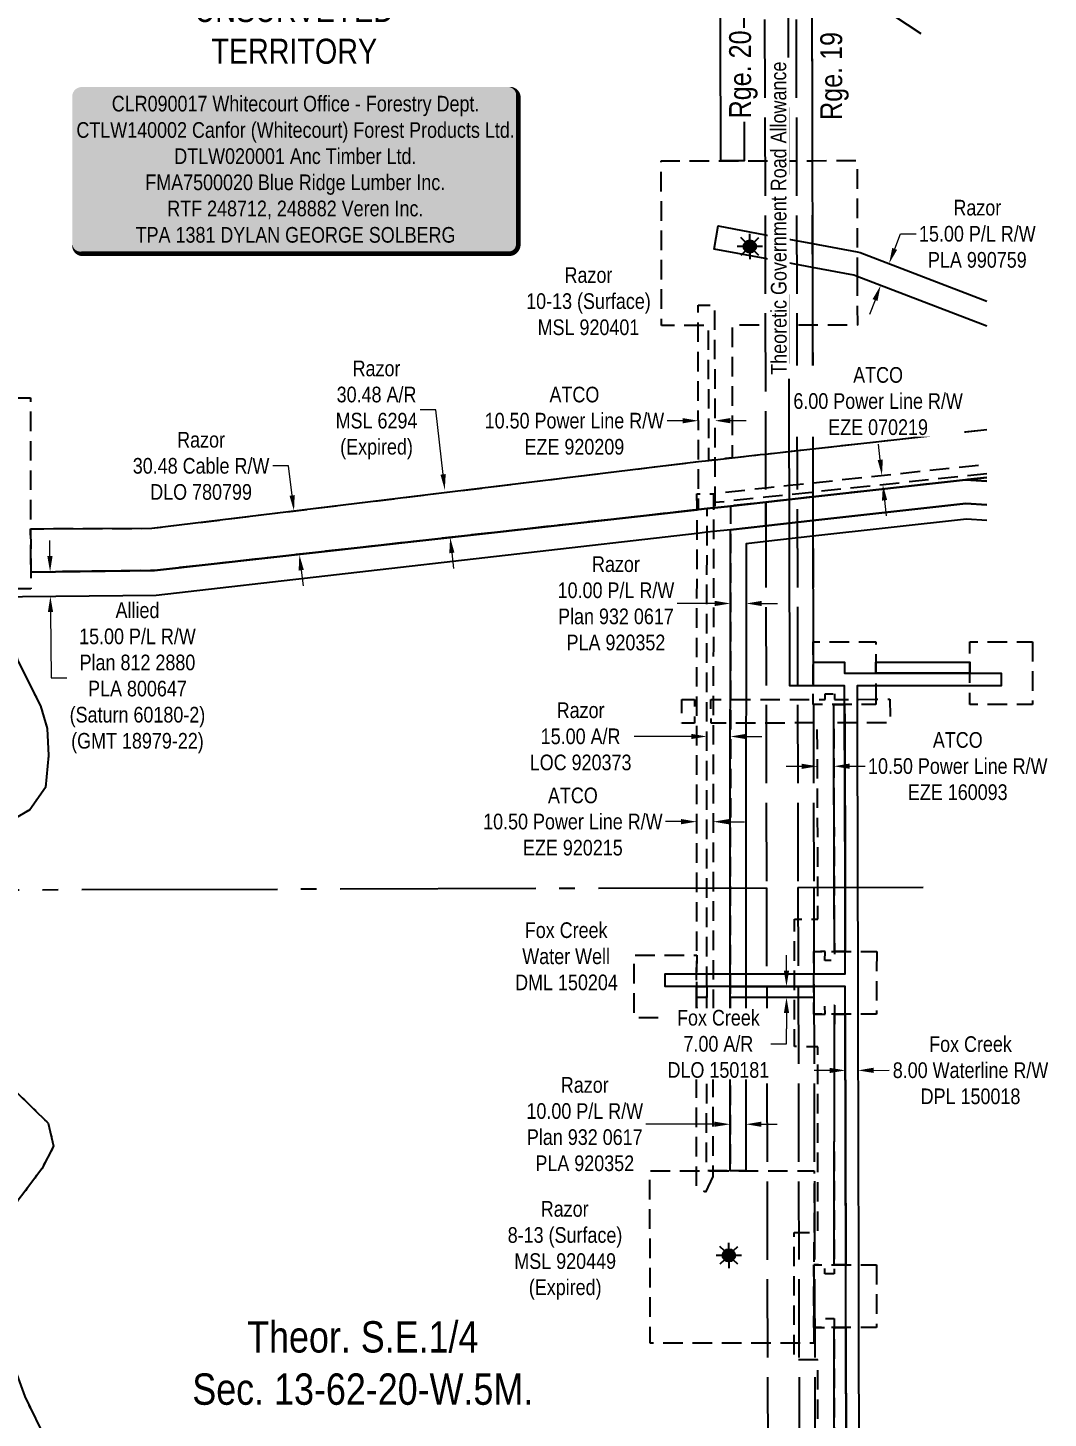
# Model space of a CAD drawing. Extents: x 507923 to 518388, y 6020717 to 6030806.
# Drawn here: x 509175 to 509827, y 6023606 to 6024494 of the extents above; entities that cross this region are included whole.
import ezdxf

# ---------------------------------------------------------------- set-up
doc = ezdxf.new("R2010")
doc.units = 0
doc.header["$LTSCALE"] = 5
doc.header["$PDSIZE"] = 0.5
for name, pattern in [('foc-ACCESSROAD', [3.75, 2.5, -1.25]), ('foc-FLOWLINE', [3.75, 2.5, -1.25]), ('foc-QUARTERLINE', [33, 25, -3, 2, -3]), ('foc-UNSURVEYED', [12.5, 10, -2.5]), ('foc-WHEELTRACKS', [2, 0.4, -1.6])]:
    doc.linetypes.add(name, pattern=pattern)
doc.layers.get('Defpoints').update_dxf_attribs({"color": 9})
for name, color, linetype in [('AS-WILDLIFE-BLOCK', 131, 'Continuous'), ('C-SYMBOL', 7, 'Continuous'), ('D-TXT', 6, 'Continuous'), ('DLO', 7, 'Continuous'), ('EZE', 7, 'Continuous'), ('F-AR', 190, 'foc-ACCESSROAD'), ('F-EZE', 190, 'foc-FLOWLINE'), ('F-RW', 190, 'Continuous'), ('F-WS', 190, 'foc-ACCESSROAD'), ('F-WS-S', 8, 'Continuous'), ('L-QSEC', 8, 'foc-QUARTERLINE'), ('L-ROAD-T', 7, 'Continuous'), ('L-UNS-T', 3, 'Continuous'), ('L-USEC', 7, 'foc-UNSURVEYED'), ('T-WATER-P3', 160, 'foc-WHEELTRACKS')]:
    doc.layers.add(name, color=color, linetype=linetype)
for name, color, linetype, lineweight in [('F-AR-T', 190, 'Continuous', 9), ('F-EZE-T', 190, 'Continuous', 9), ('F-RW-T', 190, 'Continuous', 9), ('F-WS-T', 190, 'Continuous', 9)]:
    doc.layers.add(name, color=color, linetype=linetype, lineweight=lineweight)
doc.styles.add('175L', font='ARIALN.TTF', dxfattribs={"height": 20})
doc.styles.add('80', font='ARIALN.TTF', dxfattribs={"height": 10})
doc.styles.add('80CG', font='ARIALN.TTF', dxfattribs={"height": 10})
doc.styles.add('80L', font='ARIALN.TTF', dxfattribs={"height": 10})
doc.styles.add('foc-LtypeFont', font='ARIALN.TTF', dxfattribs={"height": 7.35})
doc.linetypes.add('foc-TOPO-flowdirection-NOLINE', pattern='A,0,[">",foc-LtypeFont,S=0.3,R=0,X=0,Y=-0.945],-20,[">",foc-LtypeFont,S=0.3,R=0,X=0,Y=-0.945],0', length=20)
doc.dimstyles.new('Compass 5 000', dxfattribs={"dimscale": 5, "dimtxt": 9, "dimasz": 2, "dimexe": 0.2, "dimexo": 0.0625, "dimgap": 0.5, "dimtad": 0, "dimtih": 1, "dimtoh": 1, "dimzin": 0, "dimdsep": 46, "dimtxsty": '80CG', "dimcen": 0.1, "dimse1": 1, "dimse2": 1, "dimclrd": 256, "dimclrt": 256, "dimaunit": 1, "dimadec": 4, "dimazin": 0, "dimtfac": 0.06, "dimtofl": 0, "dimtmove": 0, "dimatfit": 1, "dimfxl": 0.2, "dimtolj": 1, "dimtzin": 0, "dimlwd": -1, "dimarcsym": 0})

# ---------------------------------------------------------------- blocks, each defined once
blk = doc.blocks.new('*U382')
h = blk.add_hatch(color=255)
edge = h.paths.add_edge_path()
edge.add_line((-136.5, -54), (136.5, -54))
edge.add_arc((136.5, -48), 6, 270, 360)
edge.add_line((142.5, -48), (142.5, 46.5))
edge.add_arc((136.5, 46.5), 6, 0, 90)
edge.add_line((136.5, 52.5), (-136.5, 52.5))
edge.add_arc((-136.5, 46.5), 6, 90, 180)
edge.add_line((-142.5, 46.5), (-142.5, -48))
edge.add_arc((-136.5, -48), 6, 180, 270)
at = {"color": 44, "flags": 128}
blk.add_lwpolyline([(-136.5, -54, 3, 3, 0), (136.5, -54, 3, 3, 0.414214), (142.5, -48, 3, 3, 0), (142.5, 46.5, 3, 0, 0.414214), (136.5, 52.5, 0, 0, 0), (-136.5, 52.5, 0, 0, 0.414214), (-142.5, 46.5, 0, 0, 0), (-142.5, -48, 0, 3, 0.414214)], format="xyseb", close=True, dxfattribs=at)
at = {"color": 44, "style": '80'}
blk.add_attdef('ENTER_TEXT_001', (-35.99, -5), '', height=10, dxfattribs=at)
blk = doc.blocks.new('*D405')
at = {"layer": 'Defpoints', "color": 0, "transparency": 16777216}
for p in [(509609, 6024038.53), (509609.01, 6024041.11), (509624.01, 6024038.52)]:
    blk.add_point(p, dxfattribs=at)
at = {"layer": 'F-AR-T', "transparency": 16777216}
for p, q in [((509599.01, 6024041.12), (509562.66, 6024041.14)), ((509634.01, 6024041.09), (509644.01, 6024041.09))]:
    blk.add_line(p, q, dxfattribs=at)
for points in [[(509599.01, 6024042.78), (509599.01, 6024039.45), (509609.01, 6024041.11)], [(509634.01, 6024042.76), (509634.01, 6024039.43), (509624.01, 6024041.1)]]:
    blk.add_solid(points, dxfattribs=at)
at = {"layer": 'F-AR-T', "transparency": 16777216, "insert": (509528.36, 6024041.14), "char_height": 10, "attachment_point": 5, "style": '80CG'}
blk.add_mtext('\\A1;Razor\\P15.00 A/R\\PLOC 920373', dxfattribs=at)
blk = doc.blocks.new('*D406')
at = {"layer": 'Defpoints', "color": 0, "transparency": 16777216}
for p in [(509413.95, 6024195.42), (509441.64, 6024198.51), (509417.34, 6024165.12)]:
    blk.add_point(p, dxfattribs=at)
at = {"layer": 'F-AR-T', "transparency": 16777216}
for p, q in [((509435.93, 6024249.58), (509425.93, 6024249.58)), ((509440.53, 6024208.45), (509435.93, 6024249.58)), ((509446.14, 6024158.28), (509447.25, 6024148.34))]:
    blk.add_line(p, q, dxfattribs=at)
for points in [[(509442.19, 6024208.64), (509438.87, 6024208.27), (509441.64, 6024198.51)], [(509447.8, 6024158.46), (509444.49, 6024158.09), (509445.03, 6024168.22)]]:
    blk.add_solid(points, dxfattribs=at)
at = {"layer": 'F-AR-T', "transparency": 16777216, "insert": (509398.03, 6024249.58), "char_height": 10, "attachment_point": 5, "style": '80CG'}
blk.add_mtext('\\A1;Razor\\P30.48 A/R\\PMSL 6294\\P(Expired)', dxfattribs=at)
blk = doc.blocks.new('*D419')
at = {"layer": 'Defpoints', "color": 0, "transparency": 16777216}
for p in [(509697.09, 6024205.25), (509720.78, 6024207.78), (509697.72, 6024199.29)]:
    blk.add_point(p, dxfattribs=at)
at = {"layer": 'F-EZE-T', "transparency": 16777216}
for p, q in [((509719.72, 6024217.72), (509718.66, 6024227.67)), ((509722.48, 6024191.87), (509723.54, 6024181.92))]:
    blk.add_line(p, q, dxfattribs=at)
for points in [[(509721.38, 6024217.9), (509718.07, 6024217.55), (509720.78, 6024207.78)], [(509724.14, 6024192.04), (509720.82, 6024191.69), (509721.42, 6024201.81)]]:
    blk.add_solid(points, dxfattribs=at)
at = {"layer": 'F-EZE-T', "transparency": 16777216, "insert": (509718.34, 6024255.19), "char_height": 10, "attachment_point": 5, "style": '80CG', "bg_fill": 3, "box_fill_scale": 1.1, "bg_fill_color": 256, "bg_fill_true_color": 13158600, "bg_fill_transparency": 0}
blk.add_mtext('\\A1;ATCO\\P6.00 Power Line R/W\\PEZE 070219', dxfattribs=at)
blk = doc.blocks.new('*D420')
at = {"layer": 'Defpoints', "color": 0, "transparency": 16777216}
for p in [(509679.61, 6024020.38), (509690.08, 6024022.1), (509690.09, 6024020.41)]:
    blk.add_point(p, dxfattribs=at)
at = {"layer": 'F-EZE-T', "transparency": 16777216}
for p, q in [((509669.61, 6024022.05), (509659.61, 6024022.02)), ((509700.08, 6024022.13), (509710.08, 6024022.16))]:
    blk.add_line(p, q, dxfattribs=at)
for points in [[(509669.6, 6024023.71), (509669.61, 6024020.38), (509679.61, 6024022.07)], [(509700.08, 6024023.8), (509700.09, 6024020.46), (509690.08, 6024022.1)]]:
    blk.add_solid(points, dxfattribs=at)
at = {"layer": 'F-EZE-T', "transparency": 16777216, "insert": (509769.22, 6024022.16), "char_height": 10, "attachment_point": 5, "style": '80CG'}
blk.add_mtext('\\A1;ATCO\\P10.50 Power Line R/W\\PEZE 160093', dxfattribs=at)
blk = doc.blocks.new('*D421')
at = {"layer": 'Defpoints', "color": 0, "transparency": 16777216}
for p in [(509603.47, 6024277.89), (509613.97, 6024277.91), (509603.53, 6024242.69)]:
    blk.add_point(p, dxfattribs=at)
at = {"layer": 'F-EZE-T', "transparency": 16777216}
for p, q in [((509593.53, 6024242.68), (509583.53, 6024242.66)), ((509624.03, 6024242.73), (509634.03, 6024242.75))]:
    blk.add_line(p, q, dxfattribs=at)
for points in [[(509593.53, 6024244.34), (509593.54, 6024241.01), (509603.53, 6024242.69)], [(509624.03, 6024244.4), (509624.04, 6024241.06), (509614.03, 6024242.71)]]:
    blk.add_solid(points, dxfattribs=at)
at = {"layer": 'F-EZE-T', "transparency": 16777216, "insert": (509524.39, 6024242.66), "char_height": 10, "attachment_point": 5, "style": '80CG'}
blk.add_mtext('\\A1;ATCO\\P10.50 Power Line R/W\\PEZE 920209', dxfattribs=at)
blk = doc.blocks.new('*D422')
at = {"layer": 'Defpoints', "color": 0, "transparency": 16777216}
for p in [(509602.54, 6023989.06), (509602.54, 6023986.73), (509613.02, 6023989.05)]:
    blk.add_point(p, dxfattribs=at)
at = {"layer": 'F-EZE-T', "transparency": 16777216}
for p, q in [((509592.54, 6023986.73), (509582.54, 6023986.74)), ((509623.02, 6023986.71), (509633.02, 6023986.7))]:
    blk.add_line(p, q, dxfattribs=at)
for points in [[(509592.54, 6023988.4), (509592.54, 6023985.07), (509602.54, 6023986.73)], [(509623.02, 6023988.38), (509623.02, 6023985.04), (509613.02, 6023986.72)]]:
    blk.add_solid(points, dxfattribs=at)
at = {"layer": 'F-EZE-T', "transparency": 16777216, "insert": (509523.4, 6023986.74), "char_height": 10, "attachment_point": 5, "style": '80CG'}
blk.add_mtext('\\A1;ATCO\\P10.50 Power Line R/W\\PEZE 920215', dxfattribs=at)
blk = doc.blocks.new('*D461')
at = {"layer": 'Defpoints', "color": 0, "transparency": 16777216}
for p in [(509624.07, 6024134.89), (509634.06, 6024134.88), (509624.06, 6024126.03)]:
    blk.add_point(p, dxfattribs=at)
at = {"layer": 'F-RW-T', "transparency": 16777216}
for p, q in [((509614.06, 6024126.04), (509590.01, 6024126.05)), ((509644.06, 6024126.02), (509654.06, 6024126.01))]:
    blk.add_line(p, q, dxfattribs=at)
for points in [[(509614.06, 6024127.7), (509614.06, 6024124.37), (509624.06, 6024126.03)], [(509644.06, 6024127.68), (509644.06, 6024124.35), (509634.06, 6024126.02)]]:
    blk.add_solid(points, dxfattribs=at)
at = {"layer": 'F-RW-T', "transparency": 16777216, "insert": (509550.92, 6024126.05), "char_height": 10, "attachment_point": 5, "style": '80CG'}
blk.add_mtext('\\A1;Razor\\P10.00 P/L R/W\\PPlan 932 0617\\PPLA 920352', dxfattribs=at)
blk = doc.blocks.new('*D462')
at = {"layer": 'Defpoints', "color": 0, "transparency": 16777216}
for p in [(509720.4, 6024344.97), (509725.36, 6024343.07), (509715.01, 6024330.97)]:
    blk.add_point(p, dxfattribs=at)
at = {"layer": 'F-RW-T', "transparency": 16777216}
for p, q in [((509728.95, 6024352.4), (509732.63, 6024361.98)), ((509732.63, 6024361.98), (509742.63, 6024361.98)), ((509716.39, 6024319.73), (509712.8, 6024310.4))]:
    blk.add_line(p, q, dxfattribs=at)
for points in [[(509727.39, 6024353), (509730.5, 6024351.8), (509725.36, 6024343.07)], [(509714.83, 6024320.33), (509717.94, 6024319.13), (509719.97, 6024329.06)]]:
    blk.add_solid(points, dxfattribs=at)
at = {"layer": 'F-RW-T', "transparency": 16777216, "insert": (509781.72, 6024361.98), "char_height": 10, "attachment_point": 5, "style": '80CG'}
blk.add_mtext('\\A1;Razor\\P15.00 P/L R/W\\PPLA 990759', dxfattribs=at)
blk = doc.blocks.new('*D467')
at = {"layer": 'Defpoints', "color": 0, "transparency": 16777216}
for p in [(509653.23, 6023881.52), (509659.83, 6023881.52), (509653.23, 6023874.52)]:
    blk.add_point(p, dxfattribs=at)
at = {"layer": 'F-RW-T', "transparency": 16777216}
for p, q in [((509659.83, 6023891.52), (509659.82, 6023901.52)), ((509659.84, 6023864.52), (509659.84, 6023854.52)), ((509659.85, 6023844.83), (509659.84, 6023854.52)), ((509649.85, 6023844.83), (509659.85, 6023844.83))]:
    blk.add_line(p, q, dxfattribs=at)
for points in [[(509661.5, 6023891.52), (509658.16, 6023891.52), (509659.83, 6023881.52)], [(509661.51, 6023864.52), (509658.17, 6023864.52), (509659.84, 6023874.52)]]:
    blk.add_solid(points, dxfattribs=at)
at = {"layer": 'F-RW-T', "transparency": 16777216, "insert": (509616.35, 6023844.83), "char_height": 10, "attachment_point": 5, "style": '80CG', "bg_fill": 3, "box_fill_scale": 1.1, "bg_fill_color": 256, "bg_fill_true_color": 13158600, "bg_fill_transparency": 0}
blk.add_mtext('\\A1;Fox Creek\\P7.00 A/R\\PDLO 150181', dxfattribs=at)
blk = doc.blocks.new('*D468')
at = {"layer": 'Defpoints', "color": 0, "transparency": 16777216}
for p in [(509697.47, 6023828.51), (509705.48, 6023828.53), (509705.48, 6023827.95)]:
    blk.add_point(p, dxfattribs=at)
at = {"layer": 'F-RW-T', "transparency": 16777216}
for p, q in [((509687.47, 6023827.91), (509677.47, 6023827.89)), ((509715.48, 6023827.97), (509725.48, 6023827.99))]:
    blk.add_line(p, q, dxfattribs=at)
for points in [[(509687.47, 6023829.57), (509687.47, 6023826.24), (509697.47, 6023827.93)], [(509715.48, 6023829.63), (509715.49, 6023826.3), (509705.48, 6023827.95)]]:
    blk.add_solid(points, dxfattribs=at)
at = {"layer": 'F-RW-T', "transparency": 16777216, "insert": (509777.36, 6023827.99), "char_height": 10, "attachment_point": 5, "style": '80CG'}
blk.add_mtext('\\A1;Fox Creek\\P8.00 Waterline R/W\\PDPL 150018', dxfattribs=at)
blk = doc.blocks.new('*D472')
at = {"layer": 'Defpoints', "color": 0, "transparency": 16777216}
for p in [(509623.88, 6023830.04), (509633.87, 6023830.03), (509623.86, 6023793.57)]:
    blk.add_point(p, dxfattribs=at)
at = {"layer": 'F-RW-T', "transparency": 16777216}
for p, q in [((509613.86, 6023793.58), (509570.09, 6023793.6)), ((509643.85, 6023793.56), (509653.85, 6023793.55))]:
    blk.add_line(p, q, dxfattribs=at)
for points in [[(509613.86, 6023795.24), (509613.86, 6023791.91), (509623.86, 6023793.57)], [(509643.85, 6023795.22), (509643.85, 6023791.89), (509633.85, 6023793.56)]]:
    blk.add_solid(points, dxfattribs=at)
at = {"layer": 'F-RW-T', "transparency": 16777216, "insert": (509531.01, 6023793.6), "char_height": 10, "attachment_point": 5, "style": '80CG'}
blk.add_mtext('\\A1;Razor\\P10.00 P/L R/W\\PPlan 932 0617\\PPLA 920352', dxfattribs=at)
blk = doc.blocks.new('GAS')
h = blk.add_hatch(color=255)
h.dxf.hatch_style = 1
edge = h.paths.add_edge_path()
edge.add_arc((0, 0), 0.9, 0, 360)
for p, q in [((-0.81, 0), (-1.62, 0)), ((-0.57, 0.57), (-1.14, 1.14)), ((0, 0.81), (0, 1.62)), ((0.57, 0.57), (1.14, 1.14)), ((1.62, 0), (0.81, 0)), ((-0.57, -0.57), (-1.14, -1.14)), ((0, -0.81), (0, -1.62)), ((1.14, -1.14), (0.57, -0.57))]:
    blk.add_line(p, q)
blk.add_circle((0, 0), 0.8)
blk = doc.blocks.new('*D535')
at = {"layer": 'Defpoints', "color": 0, "transparency": 16777216}
for p in [(509197.18, 6024146.34), (509189.71, 6024130.53), (509197.34, 6024130.61)]:
    blk.add_point(p, dxfattribs=at)
at = {"layer": 'F-RW-T', "transparency": 16777216}
for p, q in [((509189.45, 6024156.26), (509189.35, 6024166.26)), ((509189.81, 6024120.53), (509190.23, 6024078.53)), ((509190.23, 6024078.53), (509200.23, 6024078.53))]:
    blk.add_line(p, q, dxfattribs=at)
for points in [[(509191.12, 6024156.28), (509187.79, 6024156.24), (509189.55, 6024146.26)], [(509191.48, 6024120.55), (509188.15, 6024120.51), (509189.71, 6024130.53)]]:
    blk.add_solid(points, dxfattribs=at)
at = {"layer": 'F-RW-T', "transparency": 16777216, "insert": (509245.34, 6024078.53), "char_height": 10, "attachment_point": 5, "style": '80CG'}
blk.add_mtext('\\A1;Allied\\P15.00 P/L R/W\\PPlan 812 2880\\PPLA 800647\\P(Saturn 60180-2)\\P(GMT 18979-22)', dxfattribs=at)
blk = doc.blocks.new('*D631')
at = {"layer": 'Defpoints', "color": 0, "transparency": 16777216}
for p in [(509374.17, 6024188.61), (509345.32, 6024185.09), (509377.58, 6024160.67)]:
    blk.add_point(p, dxfattribs=at)
at = {"layer": 'F-RW-T', "transparency": 16777216}
for p, q in [((509341.81, 6024213.83), (509331.81, 6024213.83)), ((509344.11, 6024195.02), (509341.81, 6024213.83)), ((509349.94, 6024147.22), (509351.16, 6024137.3))]:
    blk.add_line(p, q, dxfattribs=at)
for points in [[(509345.76, 6024195.22), (509342.45, 6024194.81), (509345.32, 6024185.09)], [(509351.6, 6024147.43), (509348.29, 6024147.02), (509348.73, 6024157.15)]]:
    blk.add_solid(points, dxfattribs=at)
at = {"layer": 'F-RW-T', "transparency": 16777216, "insert": (509285.97, 6024213.83), "char_height": 10, "attachment_point": 5, "style": '80CG'}
blk.add_mtext('\\A1;Razor\\P30.48 Cable R/W\\PDLO 780799', dxfattribs=at)

msp = doc.modelspace()

# ---------------------------------------------------------------- linework, layer by layer
at = {"layer": 'DLO'}
for points in [[(509697.222, 6023944.727), (509697.309, 6023903.767), (509690.407, 6023903.772), (509690.295, 6023944.706), (509690.007, 6024049.801), (509689.975, 6024061.536), (509696.975, 6024061.536), (509697, 6024049.814), (509697.222, 6023944.727)], [(509697.396, 6023863.766), (509697.4, 6023861.536), (509697.731, 6023703.75), (509697.228, 6023703.75), (509690.271, 6023703.756), (509690.4, 6023861.536), (509690.404, 6023863.771), (509697.396, 6023863.766)], [(509697.278, 6023663.75), (509697.819, 6023663.75), (509697.824, 6023661.537), (509698.192, 6023503.526), (509697.254, 6023503.527), (509690.233, 6023503.553), (509690.312, 6023663.757), (509697.278, 6023663.75)]]:
    msp.add_lwpolyline(points, close=True, dxfattribs=at)
at = {"layer": 'EZE'}
msp.add_lwpolyline([(509787.808, 6024204.081), (509774.126, 6024204.962), (509787.808, 6024206.486)], dxfattribs=at)
at = {"layer": 'F-AR', "flags": 128}
msp.add_lwpolyline([(509787.808, 6024206.486), (509774.126, 6024204.962), (509676.695, 6024194.078), (509646.544, 6024190.756), (509624.1, 6024188.245), (509614.136, 6024187.13), (509613.286, 6024187.036), (509609.096, 6024186.566), (509603.636, 6024185.956), (509602.781, 6024185.86), (509256.304, 6024147.109), (509177.188, 6024146.078), (509177.176, 6024152.484), (509177.134, 6024173.744), (509254.464, 6024173.994), (509603.58, 6024216.626), (509610.22, 6024217.369), (509614.08, 6024217.801), (509625.221, 6024219.047), (509643.116, 6024221.05), (509646.479, 6024221.425), (509676.63, 6024224.782), (509787.808, 6024237.162)], dxfattribs=at)
msp.add_lwpolyline([(509623.907, 6023874.506), (509623.839, 6023763.803), (509612.82, 6023763.812), (509608.835, 6023763.814), (509608.904, 6023874.5), (509608.908, 6023881.5), (509608.947, 6023944.463), (509609.087, 6024171.439), (509609.096, 6024186.566), (509613.286, 6024187.036), (509614.136, 6024187.13), (509624.1, 6024188.245), (509624.091, 6024173.116), (509623.95, 6023944.505), (509623.911, 6023881.506), (509623.907, 6023874.506)], close=True, dxfattribs=at)
at = {"layer": 'F-EZE', "flags": 128}
for points in [[(509609.096, 6024186.566), (509603.636, 6024185.957), (509603.618, 6024195.989), (509603.58, 6024216.626), (509603.423, 6024303.538), (509603.399, 6024316.542), (509613.901, 6024316.56), (509614.08, 6024217.801), (509614.119, 6024196.412), (509614.13, 6024190.378), (509614.136, 6024187.13), (509613.286, 6024187.036), (509609.096, 6024186.566)], [(509612.816, 6023760.133), (509608.182, 6023750.155), (509602.308, 6023752.939), (509602.326, 6023763.819), (509602.484, 6023861.49), (509602.442, 6023874.498), (509602.442, 6023881.497), (509602.459, 6023889.497), (509602.484, 6023901.489), (509602.514, 6023944.445), (509602.62, 6024097.755), (509602.753, 6024170.731), (509602.781, 6024185.86), (509602.783, 6024187.017), (509602.681, 6024195.978), (509603.618, 6024195.989), (509613.182, 6024196.097), (509613.286, 6024187.036), (509613.258, 6024171.904), (509613.122, 6024097.748), (509613.092, 6024064.655), (509613.078, 6024049.659), (509612.983, 6023944.474), (509612.933, 6023889.502), (509612.926, 6023881.502), (509612.82, 6023763.812), (509612.816, 6023760.133)], [(509593.038, 6024064.621), (509601.085, 6024064.635), (509601.111, 6024049.643), (509593.03, 6024049.63), (509593.038, 6024064.621)], [(509690.5, 6024068.269), (509690.507, 6024064.787), (509696.968, 6024064.798), (509704.968, 6024064.812), (509716.968, 6024064.832), (509725.94, 6024064.848), (509725.967, 6024049.865), (509705.001, 6024049.828), (509697, 6024049.814), (509690.007, 6024049.801), (509690.295, 6023944.706), (509690.407, 6023903.772), (509690.404, 6023898.02), (509684.407, 6023898.059), (509684.445, 6023903.771), (509677.308, 6023903.781), (509677.338, 6023889.528), (509677.355, 6023881.528), (509677.37, 6023874.528), (509677.392, 6023863.822), (509684.443, 6023863.878), (509684.424, 6023869.506), (509690.421, 6023869.527), (509690.404, 6023863.771), (509690.4, 6023861.536), (509690.271, 6023703.756), (509690.264, 6023698.026), (509684.268, 6023698.119), (509684.355, 6023703.777), (509677.73, 6023703.77), (509677.313, 6023703.77), (509677.274, 6023663.777), (509677.815, 6023663.777), (509684.335, 6023663.785), (509684.319, 6023669.517), (509690.316, 6023669.535), (509690.312, 6023663.757), (509690.223, 6023503.553), (509690.209, 6023497.819), (509684.212, 6023497.851), (509684.243, 6023503.586), (509678.153, 6023503.596), (509677.237, 6023503.598), (509677.217, 6023489.39), (509677.206, 6023481.389), (509677.195, 6023476.732), (509677.192, 6023474.39), (509677.179, 6023463.605), (509678.238, 6023463.605), (509717.179, 6023463.569), (509717.646, 6023463.568), (509717.634, 6023451.075), (509679.666, 6023451.115), (509679.654, 6023442.867), (509678.281, 6023442.869), (509664.65, 6023442.882), (509664.663, 6023451.125), (509656.658, 6023451.133), (509656.672, 6023466.128), (509664.687, 6023466.121), (509664.699, 6023474.363), (509664.711, 6023481.363), (509664.723, 6023489.364), (509664.778, 6023524.33), (509678.109, 6023524.316), (509679.728, 6023524.313), (509679.794, 6023643.078), (509677.858, 6023643.08), (509664.766, 6023643.09), (509664.775, 6023653.748), (509664.84, 6023724.512), (509677.355, 6023724.499), (509677.686, 6023724.499), (509679.796, 6023724.497), (509679.901, 6023843.074), (509677.436, 6023843.076), (509664.9, 6023843.091), (509664.922, 6023874.523), (509664.927, 6023881.523), (509664.932, 6023889.523), (509664.957, 6023924.54), (509677.264, 6023924.538), (509679.923, 6023924.537), (509679.858, 6023944.674), (509679.517, 6024049.776), (509677, 6024049.766), (509646.841, 6024049.637), (509645.332, 6024049.63), (509634.009, 6024049.64), (509624.015, 6024049.649), (509613.078, 6024049.659), (509611.645, 6024049.661), (509611.586, 6024064.653), (509613.092, 6024064.655), (509624.024, 6024064.674), (509634.019, 6024064.691), (509646.81, 6024064.713), (509676.969, 6024064.764), (509684.509, 6024064.777), (509684.503, 6024068.257), (509690.5, 6024068.269)]]:
    msp.add_lwpolyline(points, close=True, dxfattribs=at)
msp.add_lwpolyline([(509787.808, 6024208.886), (509676.689, 6024197.044), (509661.692, 6024195.446), (509646.537, 6024193.831), (509614.13, 6024190.378), (509614.119, 6024196.412), (509646.525, 6024199.866), (509661.679, 6024201.481), (509676.676, 6024203.078), (509787.808, 6024214.921)], dxfattribs=at)
at = {"layer": 'F-RW', "flags": 128}
for points in [[(509745.913, 6024489.613), (509675.974, 6024535.868), (509645.773, 6024555.842), (509632.581, 6024564.662), (509617.573, 6024574.593), (509355.555, 6024747.945), (509106.634, 6024912.639), (509092.367, 6024922.078), (509072.409, 6024935.283), (509058.143, 6024944.731), (509043.913, 6024954.155), (509046.63, 6024977.87), (509048.375, 6024993.102), (509051.869, 6025023.594), (509041.815, 6025023.59), (509034.771, 6025023.588), (509019.172, 6025023.581), (508843.002, 6025023.519), (508660.676, 6025023.452)], [(509632.581, 6024564.662), (509632.866, 6024408.616), (509617.875, 6024408.589), (509617.573, 6024574.593)], [(509698.197, 6023501.265), (509697.824, 6023661.537), (509697.735, 6023701.536), (509697.398, 6023861.536), (509697.368, 6023881.536), (509677.355, 6023881.528), (509647.196, 6023881.516), (509633.906, 6023881.51), (509623.911, 6023881.506), (509612.926, 6023881.502), (509608.908, 6023881.5), (509602.442, 6023881.497), (509582.442, 6023881.489), (509582.442, 6023889.489), (509602.459, 6023889.497), (509608.913, 6023889.5), (509612.933, 6023889.502), (509623.916, 6023889.506), (509633.911, 6023889.51), (509647.179, 6023889.516), (509677.338, 6023889.528), (509697.35, 6023889.536), (509697.313, 6023901.536), (509697.222, 6023944.727), (509696.975, 6024061.536), (509696.949, 6024073.536), (509676.95, 6024073.536), (509661.95, 6024073.536), (509661.752, 6024167.271), (509661.748, 6024168.912), (509661.73, 6024177.342), (509661.727, 6024178.964), (509661.698, 6024192.426), (509661.695, 6024194.046), (509661.692, 6024195.446), (509661.679, 6024201.48), (509661.634, 6024223.112), (509661.464, 6024303.644), (509661.38, 6024343.366), (509661.348, 6024358.634), (509661.242, 6024408.667), (509660.953, 6024545.803)], [(509675.974, 6024535.868), (509676.243, 6024408.695), (509676.354, 6024355.839), (509676.386, 6024340.572), (509676.464, 6024303.672), (509676.63, 6024224.782), (509676.676, 6024203.078), (509676.689, 6024197.044), (509676.695, 6024194.078), (509676.727, 6024178.996), (509676.748, 6024168.943), (509676.891, 6024101.536), (509676.918, 6024088.536), (509696.916, 6024088.536), (509696.931, 6024081.536), (509716.933, 6024081.536), (509776.933, 6024081.536), (509796.933, 6024081.536), (509796.932, 6024073.536), (509776.95, 6024073.535), (509716.95, 6024073.536), (509704.949, 6024073.536), (509704.975, 6024061.536), (509705.23, 6023944.752), (509705.325, 6023901.536), (509705.412, 6023861.536), (509705.761, 6023701.536), (509705.848, 6023661.536), (509706.198, 6023501.316)], [(509787.808, 6024302.978), (509705.029, 6024334.811), (509702.868, 6024335.641), (509676.386, 6024340.572), (509646.216, 6024346.191), (509613.551, 6024352.273), (509616.297, 6024367.023), (509646.183, 6024361.458), (509676.354, 6024355.839), (509705, 6024350.504), (509706.969, 6024350.138), (509787.808, 6024319.052)], [(509177.134, 6024173.744), (509254.464, 6024173.994), (509603.58, 6024216.626), (509610.22, 6024217.37), (509614.08, 6024217.801), (509625.221, 6024219.047), (509643.116, 6024221.05), (509646.479, 6024221.425), (509661.634, 6024223.112), (509676.63, 6024224.782), (509787.808, 6024237.162)], [(509787.808, 6024206.486), (509774.126, 6024204.962), (509676.695, 6024194.078), (509661.698, 6024192.426), (509646.544, 6024190.756), (509624.1, 6024188.245), (509614.136, 6024187.13), (509613.286, 6024187.035), (509609.096, 6024186.566), (509603.636, 6024185.956), (509602.781, 6024185.86), (509256.304, 6024147.109), (509177.188, 6024146.078)], [(509787.808, 6024189.059), (509774.478, 6024189.918), (509676.727, 6024178.996), (509646.575, 6024175.671), (509646.544, 6024190.756), (509676.695, 6024194.078), (509774.126, 6024204.962), (509787.808, 6024204.081)], [(509177.188, 6024146.078), (509256.304, 6024147.109), (509602.781, 6024185.86), (509603.636, 6024185.956), (509609.096, 6024186.566), (509613.286, 6024187.036), (509614.136, 6024187.13), (509624.1, 6024188.245), (509646.544, 6024190.756), (509646.575, 6024175.671), (509624.091, 6024173.116), (509613.257, 6024171.904), (509609.087, 6024171.439), (509602.753, 6024170.731), (509257.223, 6024131.208), (508744.742, 6024126.055)], [(509787.808, 6024179.046), (509774.709, 6024179.889), (509676.748, 6024168.943), (509646.597, 6024165.58), (509634.08, 6024164.177), (509633.945, 6023944.533), (509633.906, 6023881.51), (509633.902, 6023874.511), (509633.834, 6023763.796), (509623.839, 6023763.803), (509623.907, 6023874.506), (509623.911, 6023881.506), (509623.95, 6023944.505), (509624.091, 6024173.116), (509646.575, 6024175.671), (509676.727, 6024178.996), (509774.478, 6024189.918), (509787.808, 6024189.059)]]:
    msp.add_lwpolyline(points, dxfattribs=at)
for points in [[(509776.933, 6024081.536), (509716.933, 6024081.536), (509716.933, 6024088.537), (509776.933, 6024088.536), (509776.933, 6024081.536)], [(509602.442, 6023874.498), (509602.442, 6023881.497), (509608.908, 6023881.5), (509608.904, 6023874.5), (509602.442, 6023874.498)], [(509677.355, 6023881.528), (509677.37, 6023874.528), (509664.922, 6023874.523), (509647.211, 6023874.516), (509633.902, 6023874.51), (509623.907, 6023874.506), (509623.911, 6023881.506), (509633.906, 6023881.51), (509647.196, 6023881.516), (509664.927, 6023881.523), (509677.355, 6023881.528)]]:
    msp.add_lwpolyline(points, close=True, dxfattribs=at)
at = {"layer": 'F-WS', "flags": 128}
for points in [[(509705.029, 6024334.811), (509705.085, 6024303.724), (509676.464, 6024303.672), (509646.306, 6024303.616), (509625.067, 6024303.578), (509625.221, 6024219.047), (509614.08, 6024217.801), (509610.22, 6024217.369), (509610.064, 6024303.55), (509603.423, 6024303.538), (509580.057, 6024303.496), (509579.866, 6024408.519), (509617.875, 6024408.589), (509632.866, 6024408.616), (509646.084, 6024408.64), (509676.243, 6024408.695), (509704.894, 6024408.747), (509705, 6024350.504), (509705.029, 6024334.811)], [(509716.968, 6024064.832), (509716.975, 6024061.536), (509704.975, 6024061.536), (509696.975, 6024061.536), (509689.975, 6024061.536), (509676.975, 6024061.536), (509676.969, 6024064.764), (509676.95, 6024073.536), (509676.918, 6024088.536), (509676.891, 6024101.536), (509716.975, 6024101.536), (509716.933, 6024088.537), (509716.933, 6024081.536), (509716.95, 6024073.536), (509716.968, 6024064.832)], [(509816.975, 6024101.536), (509816.975, 6024061.536), (509776.975, 6024061.536), (509776.95, 6024073.535), (509776.933, 6024081.536), (509776.933, 6024088.536), (509776.975, 6024101.536), (509816.975, 6024101.536)], [(509717.433, 6023903.752), (509717.403, 6023863.752), (509705.407, 6023863.76), (509697.396, 6023863.766), (509690.404, 6023863.771), (509684.443, 6023863.878), (509677.392, 6023863.822), (509677.37, 6023874.528), (509677.355, 6023881.528), (509677.338, 6023889.528), (509677.308, 6023903.781), (509684.445, 6023903.771), (509690.393, 6023903.772), (509697.319, 6023903.766), (509705.32, 6023903.76), (509717.433, 6023903.752)], [(509602.442, 6023874.498), (509602.484, 6023861.49), (509562.484, 6023861.489), (509562.484, 6023901.489), (509602.484, 6023901.489), (509602.459, 6023889.497), (509602.442, 6023881.497), (509602.442, 6023874.498)], [(509677.274, 6023663.777), (509677.264, 6023653.738), (509664.775, 6023653.748), (509647.677, 6023653.76), (509572.812, 6023653.817), (509572.58, 6023763.842), (509602.326, 6023763.819), (509608.835, 6023763.814), (509612.82, 6023763.812), (509623.839, 6023763.803), (509633.834, 6023763.796), (509647.445, 6023763.786), (509677.604, 6023763.763), (509677.413, 6023724.499), (509677.313, 6023703.77), (509677.274, 6023663.777)], [(509717.313, 6023703.731), (509717.273, 6023663.731), (509705.843, 6023663.741), (509697.819, 6023663.75), (509697.278, 6023663.75), (509690.303, 6023663.757), (509684.335, 6023663.785), (509677.815, 6023663.777), (509677.274, 6023663.777), (509677.313, 6023703.77), (509677.73, 6023703.77), (509684.355, 6023703.777), (509690.26, 6023703.756), (509697.228, 6023703.75), (509697.731, 6023703.75), (509705.756, 6023703.742), (509717.313, 6023703.731)]]:
    msp.add_lwpolyline(points, close=True, dxfattribs=at)
msp.add_lwpolyline([(508744.652, 6024172.345), (508985.586, 6024173.124), (509022.405, 6024173.243), (509055.189, 6024173.349), (509055.172, 6024181.713), (509055.157, 6024189.343), (509055.026, 6024257.006), (509176.973, 6024257.337), (509177.129, 6024176.218), (509177.176, 6024152.484), (509177.187, 6024146.331), (509177.209, 6024135.391), (509055.262, 6024135.059), (509055.25, 6024141.226), (509055.244, 6024144.489), (508947.944, 6024143.091), (508744.713, 6024141.047)], dxfattribs=at)
at = {"layer": 'L-QSEC'}
for p, q in [((508879.725, 6023942.472), (509647.063, 6023944.569)), ((509667.18, 6023944.601), (509747.063, 6023944.856))]:
    msp.add_line(p, q, dxfattribs=at)
at = {"layer": 'L-USEC'}
for p, q in [((509645.366, 6024748.75), (509647.063, 6023944.569)), ((509665.483, 6024748.792), (509667.18, 6023944.612)), ((509675.546, 6024748.813), (509677.243, 6023944.633)), ((509647.063, 6023944.569), (509648.74, 6023150.444)), ((509667.18, 6023944.612), (509668.878, 6023140.466)), ((509677.243, 6023944.633), (509678.92, 6023150.508))]:
    msp.add_line(p, q, dxfattribs=at)
at = {"layer": 'T-WATER-P3', "flags": 128}
msp.add_lwpolyline([(509163.351, 6024135.016), (509164.363, 6024108.09), (509168.932, 6024089.314), (509183.505, 6024060.674), (509187.725, 6024046.259), (509188.574, 6024028.873), (509186.537, 6024008.553), (509176.528, 6023994.341), (509137.824, 6023972.041), (509126.252, 6023962.258), (509106.488, 6023939.223), (509103.024, 6023923.061), (509106.071, 6023908.419), (509113.088, 6023888.376), (509130.734, 6023862.719), (509152.597, 6023842.396), (509167.858, 6023814.332), (509188.276, 6023794.267), (509191.83, 6023779.573), (509184.22, 6023765.097), (509157.764, 6023729.7), (509151.566, 6023716.401), (509149.512, 6023701.449), (509161.184, 6023668.345), (509167.538, 6023636.188), (509173.315, 6023619.794), (509187.214, 6023591.212), (509195.029, 6023578.593), (509201.086, 6023564.095), (509202.587, 6023529.908), (509201.024, 6023507.07), (509204.211, 6023472.997), (509203.871, 6023430.791), (509215.048, 6023372.231), (509218.614, 6023312.019), (509228.758, 6023278.714), (509232.394, 6023260.971), (509240.232, 6023230.384), (509241.386, 6023213.551), (509237.377, 6023195.473), (509226.869, 6023163.212), (509225.474, 6023148), (509229.665, 6023130.018), (509243.552, 6023101.139), (509246.657, 6023085.916), (509241.195, 6023070.185), (509234.385, 6023056.537), (509231.192, 6023038.833), (509230.655, 6023023.837), (509231.17, 6023019.152)], dxfattribs=at)
at = {"layer": 'T-WATER-P3', "linetype": 'foc-TOPO-flowdirection-NOLINE', "flags": 128}
msp.add_lwpolyline([(509163.351, 6024135.016), (509164.363, 6024108.09), (509168.932, 6024089.314), (509183.505, 6024060.674), (509187.725, 6024046.259), (509188.574, 6024028.873), (509186.537, 6024008.553), (509176.528, 6023994.341), (509137.824, 6023972.041), (509126.252, 6023962.258), (509106.488, 6023939.223), (509103.024, 6023923.061), (509106.071, 6023908.419), (509113.088, 6023888.376), (509130.734, 6023862.719), (509152.597, 6023842.396), (509167.858, 6023814.332), (509188.276, 6023794.267), (509191.83, 6023779.573), (509184.22, 6023765.097), (509157.764, 6023729.7), (509151.566, 6023716.401), (509149.512, 6023701.449), (509161.184, 6023668.345), (509167.538, 6023636.188), (509173.315, 6023619.794), (509187.214, 6023591.212), (509195.029, 6023578.593), (509201.086, 6023564.095), (509202.587, 6023529.908), (509201.024, 6023507.07), (509204.211, 6023472.997), (509203.871, 6023430.791), (509215.048, 6023372.231), (509218.614, 6023312.019), (509228.758, 6023278.714), (509232.394, 6023260.971), (509240.232, 6023230.384), (509241.386, 6023213.551), (509237.377, 6023195.473), (509226.869, 6023163.212), (509225.474, 6023148), (509229.665, 6023130.018), (509243.552, 6023101.139), (509246.657, 6023085.916), (509241.195, 6023070.185), (509234.385, 6023056.537), (509231.192, 6023038.833), (509230.655, 6023023.837), (509231.17, 6023019.152)], dxfattribs=at)

# ---------------------------------------------------------------- block references
at = {"layer": 'AS-WILDLIFE-BLOCK'}
ref = msp.add_blockref('*U382', (509346.131, 6024403.239), dxfattribs=dict(at, xscale=0.9994667800000024, yscale=0.9994667800000024, zscale=0.9994667800000024))
ref.add_attrib('ENTER_TEXT_001', 'CLR090017 Whitecourt Office - Forestry Dept.', (509228.936, 6024440.122), dxfattribs={"layer": '0', "color": 44, "height": 9.99467, "style": '80'})
ref.add_attrib('ENTER_TEXT_002', 'CTLW140002 Canfor (Whitecourt) Forest Products Ltd.', (509206.346, 6024423.287), dxfattribs={"layer": '0', "color": 44, "height": 9.99467, "style": '80'})
ref.add_attrib('ENTER_TEXT_003', 'DTLW020001 Anc Timber Ltd.', (509268.87, 6024406.588), dxfattribs={"layer": '0', "color": 44, "height": 9.99467, "style": '80'})
ref.add_attrib('ENTER_TEXT_004', 'FMA7500020 Blue Ridge Lumber Inc.', (509250.35, 6024389.889), dxfattribs={"layer": '0', "color": 44, "height": 9.99467, "style": '80'})
ref.add_attrib('ENTER_TEXT_005', 'RTF 248712, 248882 Veren Inc.', (509264.384, 6024373.191), dxfattribs={"layer": '0', "color": 44, "height": 9.99467, "style": '80'})
ref.add_attrib('ENTER_TEXT_006', 'TPA 1381 DYLAN GEORGE SOLBERG', (509244.204, 6024356.356), dxfattribs={"layer": '0', "color": 44, "height": 9.99467, "style": '80'})
at = {"layer": 'F-WS-S', "xscale": 4.99732665, "yscale": 4.99732665, "zscale": 4.99732665}
msp.add_blockref('GAS', (509623.017, 6023709.853), dxfattribs=at)

# ---------------------------------------------------------------- texts
at = {"layer": 'C-SYMBOL', "color": 3, "insert": (509389.236, 6023667.821), "char_height": 20, "width": 215.98445, "attachment_point": 2, "style": '175L'}
msp.add_mtext('Theor. S.E.1/4 \\PSec. 13-62-20-W.5M.', dxfattribs=at)
at = {"layer": 'F-WS-T', "char_height": 10, "style": '80L'}
for s, width, insert, attachment_point in [('Razor\\P10-13 (Surface)\\PMSL 920401', 78.99495, (509533.376, 6024340.705), 2), ('\\pi6.67379;Fox Creek\\P\\pi5.08102;Water Well\\P\\pi0.50735;DML 150204', 65.18251, (509486.035, 6023922.461), 1), ('\\pi21.3972;Razor\\P\\pi0.27851;8-13 (Surface)\\P\\pi4.51453;MSL 920449\\P\\pi13.77101;(Expired)', 72.62387, (509481.516, 6023744.53), 1)]:
    msp.add_mtext_dynamic_manual_height_columns(s, width=width, gutter_width=50, heights=[0], dxfattribs=dict(at, insert=insert, attachment_point=attachment_point))
at = {"layer": 'L-UNS-T', "color": 3, "insert": (509345.478, 6024491.783), "char_height": 16, "attachment_point": 5, "style": '80L'}
msp.add_mtext_dynamic_manual_height_columns('UNSURVEYED TERRITORY', width=126.41375, gutter_width=47.5, heights=[0], dxfattribs=at)

# ---------------------------------------------------------------- dimensions: what is measured, and where the dimension line sits
at = {"layer": 'F-AR-T'}
for base, p1, p2, angle, text, picture, middle in [((509441.641, 6024198.514), (509417.335, 6024165.119), (509413.947, 6024195.417), 96.38178, 'Razor\\P30.48 A/R\\PMSL 6294\\P(Expired)', '*D406', (509398.027, 6024249.582)), ((509609.007, 6024041.109), (509624.008, 6024038.519), (509609.005, 6024038.528), 179.964632, 'Razor\\P15.00 A/R\\PLOC 920373', '*D405', (509528.363, 6024041.138))]:
    dim = msp.add_linear_dim(base=base, p1=p1, p2=p2, angle=angle, text=text, dimstyle='Compass 5 000', dxfattribs=at)
    dim.commit()
    dim.dimension.update_dxf_attribs({"geometry": picture, "text_midpoint": middle, "dimtype": 161})
at = {"layer": 'F-EZE-T'}
for base, p1, p2, angle, text, picture, middle in [((509603.533, 6024242.693), (509613.971, 6024277.911), (509603.469, 6024277.892), 180.103568, 'ATCO\\P10.50 Power Line R/W\\PEZE 920209', '*D421', (509524.392, 6024242.657)), ((509602.543, 6023986.725), (509613.023, 6023989.053), (509602.545, 6023989.06), 179.960471, 'ATCO\\P10.50 Power Line R/W\\PEZE 920215', '*D422', (509523.403, 6023986.739))]:
    dim = msp.add_linear_dim(base=base, p1=p1, p2=p2, angle=angle, text=text, dimstyle='Compass 5 000', dxfattribs=at)
    dim.commit()
    dim.dimension.update_dxf_attribs({"geometry": picture, "text_midpoint": middle, "dimtype": 161})
dim = msp.add_aligned_dim(p1=(509679.612, 6024020.385), p2=(509690.088, 6024020.413), distance=1.688, text='ATCO\\P10.50 Power Line R/W\\PEZE 160093', dimstyle='Compass 5 000', dxfattribs=at)
dim.commit()
dim.dimension.update_dxf_attribs({"geometry": '*D420', "text_midpoint": (509769.223, 6024022.157)})
at = {"layer": 'F-RW-T'}
for base, p1, p2, angle, text, picture, middle in [((509345.321, 6024185.089), (509377.579, 6024160.673), (509374.167, 6024188.612), 96.962231, 'Razor\\P30.48 Cable R/W\\PDLO 780799', '*D631', (509285.975, 6024213.835)), ((509624.062, 6024126.029), (509634.062, 6024134.881), (509624.067, 6024134.887), 179.964672, 'Razor\\P10.00 P/L R/W\\PPlan 932 0617\\PPLA 920352', '*D461', (509550.922, 6024126.05))]:
    dim = msp.add_linear_dim(base=base, p1=p1, p2=p2, angle=angle, text=text, dimstyle='Compass 5 000', dxfattribs=at)
    dim.commit()
    dim.dimension.update_dxf_attribs({"geometry": picture, "text_midpoint": middle, "dimtype": 161})
at = {"layer": 'F-RW-T', "color": 6}
dim = msp.add_linear_dim(base=(509189.712, 6024130.53), p1=(509197.182, 6024146.338), p2=(509197.34, 6024130.606), angle=270.576161, text='Allied\\P15.00 P/L R/W\\PPlan 812 2880\\PPLA 800647\\P(Saturn 60180-2)\\P(GMT 18979-22)', dimstyle='Compass 5 000', dxfattribs=at)
dim.commit()
dim.dimension.update_dxf_attribs({"geometry": '*D535', "text_midpoint": (509245.344, 6024078.534), "dimtype": 161})
at = {"layer": 'F-RW-T'}
dim = msp.add_aligned_dim(p1=(509697.469, 6023828.513), p2=(509705.484, 6023828.531), distance=-0.585, text='Fox Creek\\P8.00 Waterline R/W\\PDPL 150018', dimstyle='Compass 5 000', dxfattribs=at)
dim.commit()
dim.dimension.update_dxf_attribs({"geometry": '*D468', "text_midpoint": (509777.364, 6023827.99)})

# ---------------------------------------------------------------- next in the draw order: texts
at = {"layer": 'D-TXT', "color": 3, "char_height": 13.9925, "attachment_point": 1, "rotation": 90, "style": '80L', "bg_fill": 3, "box_fill_scale": 1.15, "bg_fill_color": 256, "bg_fill_true_color": 256, "bg_fill_transparency": 0}
for s, width, insert in [('Rge. 20', 55.51926, (509623.206, 6024435.703)), ('Rge. 19', 55.58611, (509681.398, 6024434.722))]:
    msp.add_mtext_dynamic_manual_height_columns(s, width=width, gutter_width=47.5, heights=[0], dxfattribs=dict(at, insert=insert))
at = {"layer": 'L-ROAD-T', "insert": (509649.809, 6024371.97), "char_height": 10, "width": 200.98186, "attachment_point": 2, "rotation": 90.101101, "style": '80L', "bg_fill": 3, "box_fill_scale": 1.2, "bg_fill_color": 256, "bg_fill_transparency": 0}
msp.add_mtext('Theoretic Government Road Allowance', dxfattribs=at)

# ---------------------------------------------------------------- next in the draw order: dimensions: what is measured, and where the dimension line sits
at = {"layer": 'F-RW-T'}
dim = msp.add_linear_dim(base=(509659.832, 6023881.521), p1=(509653.229, 6023874.518), p2=(509653.227, 6023881.518), angle=90.022758, text='Fox Creek\\P7.00 A/R\\PDLO 150181', dimstyle='Compass 5 000', override={"dimtmove": 1, "dimtfill": 1}, dxfattribs=at)
dim.commit()
dim.dimension.update_dxf_attribs({"geometry": '*D467', "text_midpoint": (509641.767, 6023844.829), "dimtype": 161})

# ---------------------------------------------------------------- next in the draw order: block references
at = {"layer": 'F-WS-S', "xscale": 4.99732665, "yscale": 4.99732665, "zscale": 4.99732665}
msp.add_blockref('GAS', (509636.413, 6024353.898), dxfattribs=at)

# ---------------------------------------------------------------- next in the draw order: dimensions: what is measured, and where the dimension line sits
at = {"layer": 'F-EZE-T'}
dim = msp.add_linear_dim(base=(509720.784, 6024207.778), p1=(509697.722, 6024199.286), p2=(509697.086, 6024205.253), angle=96.082905, text='ATCO\\P6.00 Power Line R/W\\PEZE 070219', dimstyle='Compass 5 000', override={"dimtmove": 2, "dimtfill": 1}, dxfattribs=at)
dim.commit()
dim.dimension.update_dxf_attribs({"geometry": '*D419', "text_midpoint": (509718.339, 6024255.192), "dimtype": 161})
at = {"layer": 'F-RW-T'}
dim = msp.add_linear_dim(base=(509623.857, 6023793.57), p1=(509633.874, 6023830.031), p2=(509623.88, 6023830.037), angle=179.964787, text='Razor\\P10.00 P/L R/W\\PPlan 932 0617\\PPLA 920352', dimstyle='Compass 5 000', dxfattribs=at)
dim.commit()
dim.dimension.update_dxf_attribs({"geometry": '*D472', "text_midpoint": (509531.006, 6023793.603), "dimtype": 161})

# ---------------------------------------------------------------- next in the draw order: dimensions: what is measured, and where the dimension line sits
dim = msp.add_linear_dim(base=(509725.359, 6024343.066), p1=(509715.014, 6024330.971), p2=(509720.399, 6024344.973), angle=68.966121, text='Razor\\P15.00 P/L R/W\\PPLA 990759', dimstyle='Compass 5 000', dxfattribs=at)
dim.commit()
dim.dimension.update_dxf_attribs({"geometry": '*D462', "text_midpoint": (509781.719, 6024361.981), "dimtype": 161})

doc.saveas('drawing.dxf')
